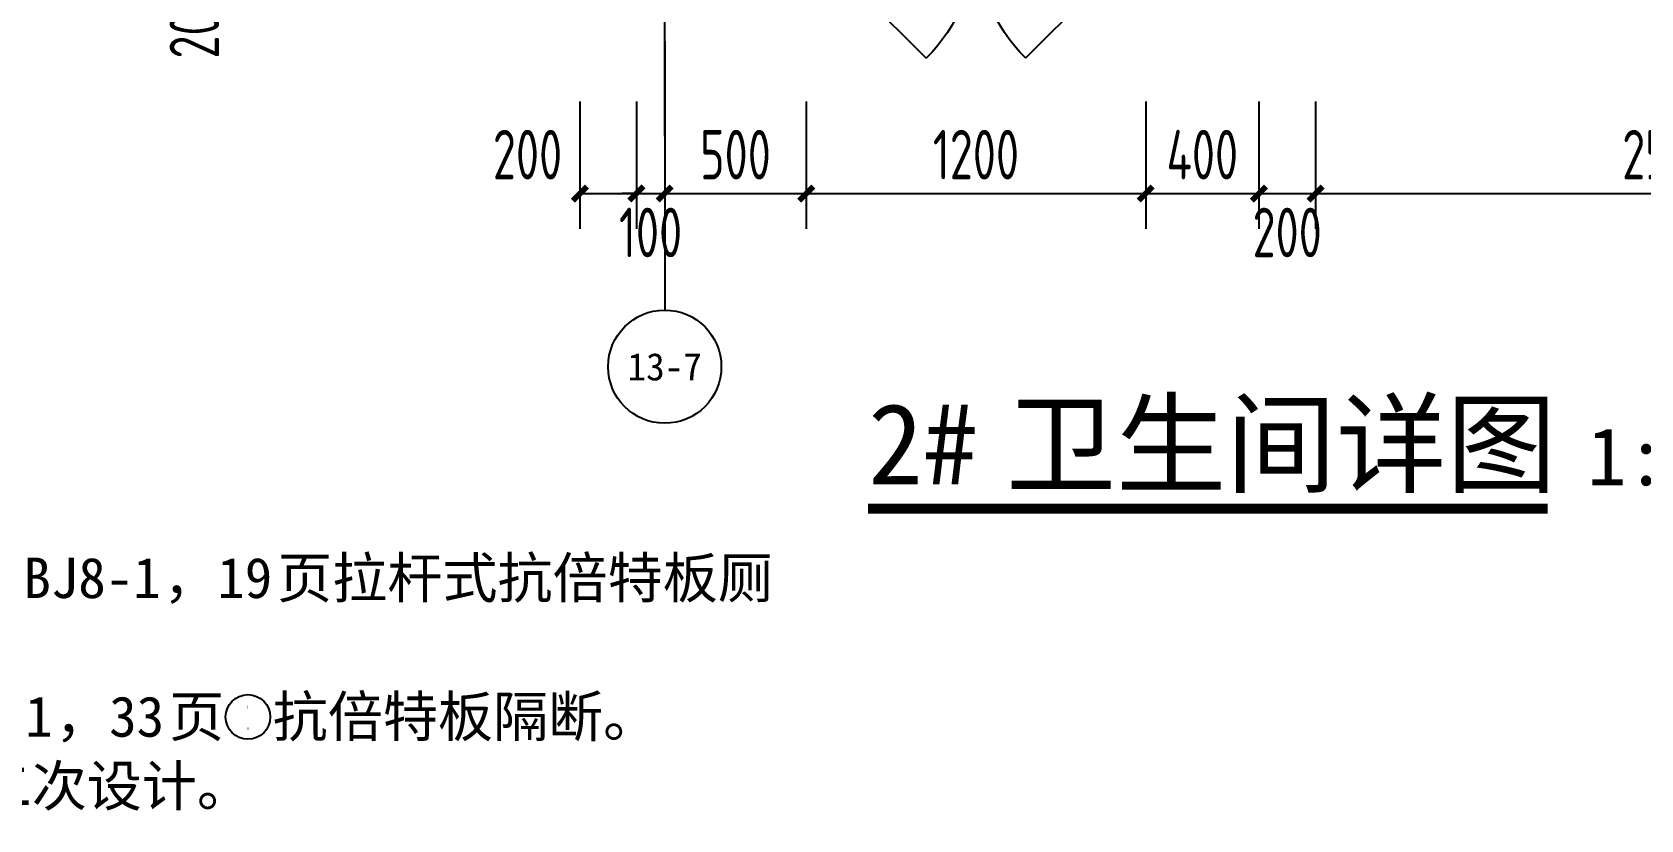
# Model space of a CAD drawing. Extents: x 116425 to 211028, y 11881 to 56060.
# Drawn here: x 190841 to 196526, y 29506 to 32289 of the extents above; entities that cross this region are included whole.
import ezdxf
from ezdxf.enums import TextEntityAlignment as Align
from ezdxf.xclip import XClip

# ---------------------------------------------------------------- set-up
doc = ezdxf.new("R2010")
doc.units = 0
doc.header["$LTSCALE"] = 1000
doc.header["$MEASUREMENT"] = 0
doc.header["$XCLIPFRAME"] = 0
doc.linetypes.add('X-104 13#平面$0$DOTE', pattern=[2.42, 2, -0.2, 0.02, -0.2])
for name, color, linetype in [('01-标注_尺寸', 124, 'Continuous'), ('01-标注_轴线坐标', 132, 'Continuous'), ('02-TEXT_标注', 130, 'Continuous'), ('02-TEXT_轴号', 7, 'Continuous'), ('13#楼幕墙$0$A-C_玻璃幕墙', 140, 'Continuous'), ('DIM_SYMB', 3, 'Continuous'), ('X-104 13#平面$0$A-TECH_结构', 21, 'Continuous'), ('X-104 13#平面$0$A_AXIS-轴线', 36, 'X-104 13#平面$0$DOTE'), ('X-104 13#平面$0$DOOR_FIRE', 220, 'Continuous'), ('建-标注-文本', 254, 'Continuous')]:
    doc.layers.add(name, color=color, linetype=linetype)
doc.styles.add('_TCH_AXIS', font='STXIHEI_0.TTF', dxfattribs={"width": 0.75})
doc.styles.add('_TCH_DIM_T3', font='ROS1', dxfattribs={"width": 0.8, "bigfont": 'JD'})
doc.styles.get("Standard").update_dxf_attribs({"font": 'STXIHEI_0.TTF'})
doc.dimstyles.new('_TCH_ARCH&&50', dxfattribs={"dimtxt": 175, "dimasz": 50, "dimexe": 125, "dimexo": 150, "dimgap": 50, "dimtad": 1, "dimdec": 0, "dimzin": 0, "dimdsep": 46, "dimtxsty": '_TCH_DIM_T3', "dimblk": 'ARCHTICK', "dimcen": 0.09, "dimclrt": 7, "dimazin": 2, "dimtfac": 1, "dimtdec": 0, "dimtix": 1, "dimtmove": 2, "dimatfit": 3, "dimfxl": 0, "dimtolj": 1, "dimtzin": 0, "dimarcsym": 0})

# ---------------------------------------------------------------- blocks, each defined once
blk = doc.blocks.new('13#楼幕墙')
at = {"layer": '13#楼幕墙$0$A-C_玻璃幕墙'}
blk.add_lwpolyline([(4492.6, 15500), (-900, 15500), (-900, -1700), (22100, -1700), (22100, -1100), (58400, -1100), (58400, 18959.9), (53293.2, 23245), (37800, 14300), (37800, 10200), (12500, 10200), (4492.6, 15500)], dxfattribs=at)
blk = doc.blocks.new('X-104 13#平面$0$轴网')
at = {"layer": 'X-104 13#平面$0$A_AXIS-轴线', "linetype": 'X-104 13#平面$0$DOTE'}
blk.add_line((48500, -7401), (48500, 24620.3), dxfattribs=at)
blk = doc.blocks.new('X-104 13#平面$0$A$C0BB3323F')
at = {"layer": 'Defpoints'}
blk.add_lwpolyline([(59300, 600), (59300, 20660), (54205, 24935), (38700, 16000), (38700, 11900), (13400, 11900), (5392.6, 17200), (0, 17200), (0, 0), (23000, 0), (23000, 600)], close=True, dxfattribs=at)
blk = doc.blocks.new('X-104 13#平面$0$$DorLib2D$00000116')
at = {"color": 0}
for p, q in [((-0.5, 0), (-0.1464, 0.3536)), ((0.5, 0), (0.1464, 0.3536))]:
    blk.add_line(p, q, dxfattribs=at)
for centre, start, end in [((-0.5, 0), 0, 45), ((0.5, 0), 135, 180)]:
    blk.add_arc(centre, 0.5, start, end, dxfattribs=at)
blk = doc.blocks.new('X-104 13#平面')
for name, p in [('X-104 13#平面$0$轴网', (0, 62400)), ('X-104 13#平面$0$A$C0BB3323F', (-900, -1700))]:
    blk.add_blockref(name, p)
at = {"layer": 'X-104 13#平面$0$A-TECH_结构'}
blk.add_blockref('13#楼幕墙', (0, 0), dxfattribs=at)
at = {"layer": 'X-104 13#平面$0$DOOR_FIRE', "xscale": 1200, "yscale": -1200, "zscale": 200}
blk.add_blockref('X-104 13#平面$0$$DorLib2D$00000116', (49600, 71300), dxfattribs=at)
blk = doc.blocks.new('_ArchTick')
at = {"color": 0, "linetype": 'ByBlock', "const_width": 0.4}
blk.add_lwpolyline([(-0.5, -0.5), (0.5, 0.5)], dxfattribs=at)
blk = doc.blocks.new('*D506')
at = {"layer": '01-标注_尺寸', "color": 0, "lineweight": -2, "transparency": 16777216}
for p, q in [((191876.5, 32721.2), (191426.5, 32721.2)), ((191551.5, 32521.2), (191551.5, 32721.2)), ((191876.5, 32521.2), (191426.5, 32521.2))]:
    blk.add_line(p, q, dxfattribs=at)
at = {"layer": 'Defpoints', "color": 0, "transparency": 16777216}
for p in [(191551.5, 32721.2), (192026.5, 32721.2), (192026.5, 32521.2)]:
    blk.add_point(p, dxfattribs=at)
at = {"layer": '01-标注_尺寸', "color": 0, "lineweight": -2, "transparency": 16777216, "xscale": 50, "yscale": 50, "zscale": 50}
for p, rotation in [((191551.5, 32721.2), 90), ((191551.5, 32521.2), 270)]:
    blk.add_blockref('_ArchTick', p, dxfattribs=dict(at, rotation=rotation))
at = {"layer": '01-标注_尺寸', "color": 7, "transparency": 16777216, "insert": (191414, 32318.4), "char_height": 175, "attachment_point": 5, "rotation": 90, "style": '_TCH_DIM_T3'}
blk.add_mtext('\\A1;200', dxfattribs=at)
blk = doc.blocks.new('*D545')
at = {"layer": '01-标注_尺寸', "color": 0, "lineweight": -2, "transparency": 16777216}
for p, q in [((192776.5, 32044), (192776.5, 31594)), ((192976.5, 32044), (192976.5, 31594)), ((192776.5, 31719), (192976.5, 31719))]:
    blk.add_line(p, q, dxfattribs=at)
at = {"layer": 'Defpoints', "color": 0, "transparency": 16777216}
for p in [(192776.5, 32194), (192976.5, 32194), (192976.5, 31719)]:
    blk.add_point(p, dxfattribs=at)
at = {"layer": '01-标注_尺寸', "color": 0, "lineweight": -2, "transparency": 16777216, "xscale": 50, "yscale": 50, "zscale": 50, "rotation": 180}
blk.add_blockref('_ArchTick', (192776.5, 31719), dxfattribs=at)
at = {"layer": '01-标注_尺寸', "color": 0, "lineweight": -2, "transparency": 16777216, "xscale": 50, "yscale": 50, "zscale": 50}
blk.add_blockref('_ArchTick', (192976.5, 31719), dxfattribs=at)
at = {"layer": '01-标注_尺寸', "color": 7, "transparency": 16777216, "insert": (192591.5, 31856.5), "char_height": 175, "attachment_point": 5, "style": '_TCH_DIM_T3'}
blk.add_mtext('\\A1;200', dxfattribs=at)
blk = doc.blocks.new('*D546')
at = {"layer": '01-标注_尺寸', "color": 0, "lineweight": -2, "transparency": 16777216}
for p, q in [((192976.5, 32044), (192976.5, 31594)), ((193076.5, 32044), (193076.5, 31594)), ((192976.5, 31719), (192926.5, 31719)), ((192976.5, 31719), (193076.5, 31719)), ((193076.5, 31719), (193126.5, 31719))]:
    blk.add_line(p, q, dxfattribs=at)
at = {"layer": 'Defpoints', "color": 0, "transparency": 16777216}
for p in [(192976.5, 32194), (193076.5, 32194), (193076.5, 31719)]:
    blk.add_point(p, dxfattribs=at)
at = {"layer": '01-标注_尺寸', "color": 0, "lineweight": -2, "transparency": 16777216, "xscale": 50, "yscale": 50, "zscale": 50}
blk.add_blockref('_ArchTick', (192976.5, 31719), dxfattribs=at)
at = {"layer": '01-标注_尺寸', "color": 0, "lineweight": -2, "transparency": 16777216, "xscale": 50, "yscale": 50, "zscale": 50, "rotation": 180}
blk.add_blockref('_ArchTick', (193076.5, 31719), dxfattribs=at)
at = {"layer": '01-标注_尺寸', "color": 7, "transparency": 16777216, "insert": (193026.5, 31581.5), "char_height": 175, "attachment_point": 5, "style": '_TCH_DIM_T3'}
blk.add_mtext('\\A1;100', dxfattribs=at)
blk = doc.blocks.new('*D547')
at = {"layer": '01-标注_尺寸', "color": 0, "lineweight": -2, "transparency": 16777216}
for p, q in [((193076.5, 32044), (193076.5, 31594)), ((193576.5, 32044), (193576.5, 31594)), ((193076.5, 31719), (193576.5, 31719))]:
    blk.add_line(p, q, dxfattribs=at)
at = {"layer": 'Defpoints', "color": 0, "transparency": 16777216}
for p in [(193076.5, 32194), (193576.5, 32194), (193576.5, 31719)]:
    blk.add_point(p, dxfattribs=at)
at = {"layer": '01-标注_尺寸', "color": 0, "lineweight": -2, "transparency": 16777216, "xscale": 50, "yscale": 50, "zscale": 50, "rotation": 180}
blk.add_blockref('_ArchTick', (193076.5, 31719), dxfattribs=at)
at = {"layer": '01-标注_尺寸', "color": 0, "lineweight": -2, "transparency": 16777216, "xscale": 50, "yscale": 50, "zscale": 50}
blk.add_blockref('_ArchTick', (193576.5, 31719), dxfattribs=at)
at = {"layer": '01-标注_尺寸', "color": 7, "transparency": 16777216, "insert": (193326.5, 31856.5), "char_height": 175, "attachment_point": 5, "style": '_TCH_DIM_T3'}
blk.add_mtext('\\A1;500', dxfattribs=at)
blk = doc.blocks.new('*D548')
at = {"layer": '01-标注_尺寸', "color": 0, "lineweight": -2, "transparency": 16777216}
for p, q in [((193576.5, 32044), (193576.5, 31594)), ((194776.5, 32044), (194776.5, 31594)), ((193576.5, 31719), (194776.5, 31719))]:
    blk.add_line(p, q, dxfattribs=at)
at = {"layer": 'Defpoints', "color": 0, "transparency": 16777216}
for p in [(193576.5, 32194), (194776.5, 32194), (194776.5, 31719)]:
    blk.add_point(p, dxfattribs=at)
at = {"layer": '01-标注_尺寸', "color": 0, "lineweight": -2, "transparency": 16777216, "xscale": 50, "yscale": 50, "zscale": 50, "rotation": 180}
blk.add_blockref('_ArchTick', (193576.5, 31719), dxfattribs=at)
at = {"layer": '01-标注_尺寸', "color": 0, "lineweight": -2, "transparency": 16777216, "xscale": 50, "yscale": 50, "zscale": 50}
blk.add_blockref('_ArchTick', (194776.5, 31719), dxfattribs=at)
at = {"layer": '01-标注_尺寸', "color": 7, "transparency": 16777216, "insert": (194176.5, 31856.5), "char_height": 175, "attachment_point": 5, "style": '_TCH_DIM_T3'}
blk.add_mtext('\\A1;1200', dxfattribs=at)
blk = doc.blocks.new('*D549')
at = {"layer": '01-标注_尺寸', "color": 0, "lineweight": -2, "transparency": 16777216}
for p, q in [((194776.5, 32044), (194776.5, 31594)), ((195176.5, 32044), (195176.5, 31594)), ((194776.5, 31719), (195176.5, 31719))]:
    blk.add_line(p, q, dxfattribs=at)
at = {"layer": 'Defpoints', "color": 0, "transparency": 16777216}
for p in [(194776.5, 32194), (195176.5, 32194), (195176.5, 31719)]:
    blk.add_point(p, dxfattribs=at)
at = {"layer": '01-标注_尺寸', "color": 0, "lineweight": -2, "transparency": 16777216, "xscale": 50, "yscale": 50, "zscale": 50, "rotation": 180}
blk.add_blockref('_ArchTick', (194776.5, 31719), dxfattribs=at)
at = {"layer": '01-标注_尺寸', "color": 0, "lineweight": -2, "transparency": 16777216, "xscale": 50, "yscale": 50, "zscale": 50}
blk.add_blockref('_ArchTick', (195176.5, 31719), dxfattribs=at)
at = {"layer": '01-标注_尺寸', "color": 7, "transparency": 16777216, "insert": (194976.5, 31856.5), "char_height": 175, "attachment_point": 5, "style": '_TCH_DIM_T3'}
blk.add_mtext('\\A1;400', dxfattribs=at)
blk = doc.blocks.new('*D550')
at = {"layer": '01-标注_尺寸', "color": 0, "lineweight": -2, "transparency": 16777216}
for p, q in [((195176.5, 32044), (195176.5, 31594)), ((195376.5, 32044), (195376.5, 31594)), ((195176.5, 31719), (195376.5, 31719))]:
    blk.add_line(p, q, dxfattribs=at)
at = {"layer": 'Defpoints', "color": 0, "transparency": 16777216}
for p in [(195176.5, 32194), (195376.5, 32194), (195376.5, 31719)]:
    blk.add_point(p, dxfattribs=at)
at = {"layer": '01-标注_尺寸', "color": 0, "lineweight": -2, "transparency": 16777216, "xscale": 50, "yscale": 50, "zscale": 50, "rotation": 180}
blk.add_blockref('_ArchTick', (195176.5, 31719), dxfattribs=at)
at = {"layer": '01-标注_尺寸', "color": 0, "lineweight": -2, "transparency": 16777216, "xscale": 50, "yscale": 50, "zscale": 50}
blk.add_blockref('_ArchTick', (195376.5, 31719), dxfattribs=at)
at = {"layer": '01-标注_尺寸', "color": 7, "transparency": 16777216, "insert": (195276.5, 31581.5), "char_height": 175, "attachment_point": 5, "style": '_TCH_DIM_T3'}
blk.add_mtext('\\A1;200', dxfattribs=at)
blk = doc.blocks.new('*D551')
at = {"layer": '01-标注_尺寸', "color": 0, "lineweight": -2, "transparency": 16777216}
for p, q in [((195376.5, 32044), (195376.5, 31594)), ((197876.5, 32044), (197876.5, 31594)), ((195376.5, 31719), (197876.5, 31719))]:
    blk.add_line(p, q, dxfattribs=at)
at = {"layer": 'Defpoints', "color": 0, "transparency": 16777216}
for p in [(195376.5, 32194), (197876.5, 32194), (197876.5, 31719)]:
    blk.add_point(p, dxfattribs=at)
at = {"layer": '01-标注_尺寸', "color": 0, "lineweight": -2, "transparency": 16777216, "xscale": 50, "yscale": 50, "zscale": 50, "rotation": 180}
blk.add_blockref('_ArchTick', (195376.5, 31719), dxfattribs=at)
at = {"layer": '01-标注_尺寸', "color": 0, "lineweight": -2, "transparency": 16777216, "xscale": 50, "yscale": 50, "zscale": 50}
blk.add_blockref('_ArchTick', (197876.5, 31719), dxfattribs=at)
at = {"layer": '01-标注_尺寸', "color": 7, "transparency": 16777216, "insert": (196626.5, 31856.5), "char_height": 175, "attachment_point": 5, "style": '_TCH_DIM_T3'}
blk.add_mtext('\\A1;2500', dxfattribs=at)

msp = doc.modelspace()

# ---------------------------------------------------------------- linework, layer by layer
at = {"layer": '01-标注_轴线坐标'}
msp.add_line((193076.5, 32257.2), (193076.5, 31307.2), dxfattribs=at)
msp.add_circle((193076.5, 31107.2), 200, dxfattribs=at)
at = {"layer": '02-TEXT_标注'}
msp.add_circle((191603.3, 29869.7), 78.8, dxfattribs=at)
at = {"layer": 'DIM_SYMB', "const_width": 35}
msp.add_lwpolyline([(193795.4, 30605.8), (196197.3, 30605.8)], dxfattribs=at)

# ---------------------------------------------------------------- block references
ref = msp.add_blockref('X-104 13#平面', (135059.8, 23721.2))
XClip(ref).set_block_clipping_path([(47300.0000000066, 8199.9999999998), (54100.0000000072, 18799.9999999998)])
ref = msp.add_blockref('X-104 13#平面', (144576.5, -38678.8))
XClip(ref).set_block_clipping_path([(47300.0000000066, 70599.9999999998), (54100.0000000072, 81199.9999999998)])

# ---------------------------------------------------------------- texts
at = {"layer": '02-TEXT_标注'}
for s, height, p in [('14BJ8-1', 142.71, (190615.5, 30289.7)), ('19', 142.71, (191495.1, 30289.7)), ('页拉杆式抗倍特板厕', 142.71, (191706.8, 30289.7)), ('，', 142.7, (191304.1, 30289.7)), ('抗倍特板隔断。', 142.71, (191690.8, 29799.7)), ('14BJ8-1', 142.71, (190233.4, 29799.7)), ('33', 142.71, (191113, 29799.7)), ('页', 142.7, (191324.7, 29799.7)), ('，', 142.7, (190922, 29799.7)), ('卫生间洁具由精装二次设计。', 142.713, (189087.2, 29554.7))]:
    msp.add_text(s, height=height, dxfattribs=at).set_placement(p)
at = {"layer": '02-TEXT_标注', "width": 0.065041}
msp.add_text('   1   ', height=92.25, dxfattribs=at).set_placement((191593, 29823.5), (191613.5, 29823.5), align=Align.FIT)
at = {"layer": '02-TEXT_轴号', "style": '_TCH_AXIS', "width": 0.926829}
msp.add_text('13-7', height=96.8, dxfattribs=at).set_placement((192945.1, 31058.8), (193207.8, 31058.8), align=Align.FIT)
at = {"layer": '建-标注-文本'}
for s, height, p in [('卫生间详图', 285.43, (194282.1, 30691.5)), ('2#', 285.43, (193795.4, 30691.5)), ('1:50', 203.88, (196337.3, 30688.1))]:
    msp.add_text(s, height=height, dxfattribs=at).set_placement(p)

# ---------------------------------------------------------------- dimensions: what is measured, and where the dimension line sits
at = {"layer": '01-标注_尺寸'}
for base, p1, p2, angle, picture, middle in [((191551.5, 32721.2), (192026.5, 32521.2), (192026.5, 32721.2), 90, '*D506', (191414, 32318.4)), ((192976.5, 31719), (192776.5, 32194), (192976.5, 32194), 0, '*D545', (192591.5, 31856.5)), ((193076.5, 31719), (192976.5, 32194), (193076.5, 32194), 0, '*D546', (193026.5, 31581.5)), ((195376.5, 31719), (195176.5, 32194), (195376.5, 32194), 0, '*D550', (195276.5, 31581.5))]:
    dim = msp.add_linear_dim(base=base, p1=p1, p2=p2, angle=angle, dimstyle='_TCH_ARCH&&50', dxfattribs=at)
    dim.commit()
    dim.dimension.update_dxf_attribs({"geometry": picture, "text_midpoint": middle, "dimtype": 161})
for p1, p2, picture, middle in [((193076.5, 32194), (193576.5, 32194), '*D547', (193326.5, 31856.5)), ((193576.5, 32194), (194776.5, 32194), '*D548', (194176.5, 31856.5)), ((194776.5, 32194), (195176.5, 32194), '*D549', (194976.5, 31856.5)), ((195376.5, 32194), (197876.5, 32194), '*D551', (196626.5, 31856.5))]:
    dim = msp.add_aligned_dim(p1=p1, p2=p2, distance=-475, dimstyle='_TCH_ARCH&&50', dxfattribs=at)
    dim.commit()
    dim.dimension.update_dxf_attribs({"geometry": picture, "text_midpoint": middle})

doc.saveas('drawing.dxf')
